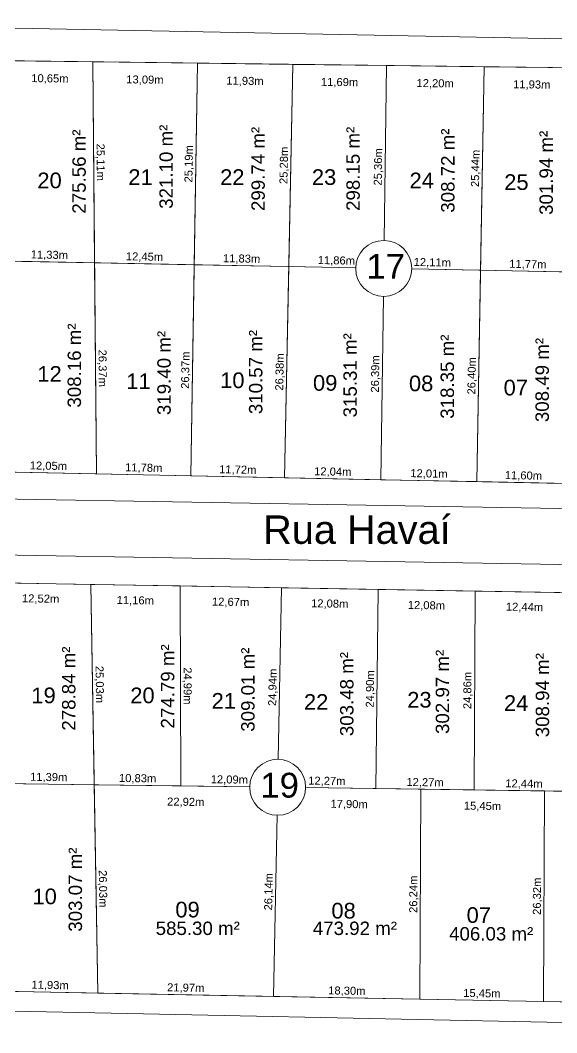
# Model space of a CAD drawing. Header units: metres. Extents: x 3808 to 8215, y 2374 to 6187.
# Drawn here: x 4892.6 to 4959.6, y 5179.5 to 5306 of the extents above; entities that cross this region are included whole.
import ezdxf
from ezdxf.enums import TextEntityAlignment as Align

# ---------------------------------------------------------------- set-up
doc = ezdxf.new("R2010")
doc.units = ezdxf.units.M
for name, color, linetype in [('Areas Lotes', 1, 'Continuous'), ('Calçada', 8, 'Continuous'), ('COTAS', 7, 'Continuous'), ('Lote', 7, 'Continuous'), ('Nome das Ruas', 7, 'Continuous'), ('Nº Lote', 7, 'Continuous'), ('Nº. quadra', 7, 'Continuous'), ('quadras', 7, 'Continuous')]:
    doc.layers.add(name, color=color, linetype=linetype)
doc.styles.add('Arial', font='arial.ttf')
doc.dimstyles.new('Copy(2) of ISO-25', dxfattribs={"dimtxt": 1, "dimasz": 2.5, "dimexe": 1.25, "dimexo": 0.625, "dimgap": 0.2, "dimtad": 1, "dimtoh": 1, "dimlfac": 1, "dimzin": 1, "dimtxsty": 'Arial', "dimblk": 'NONE', "dimcen": 0, "dimse1": 1, "dimse2": 1, "dimsd1": 1, "dimsd2": 1, "dimclrt": 256, "dimaunit": 1, "dimadec": 3, "dimazin": 0, "dimtfac": 1, "dimtmove": 0, "dimatfit": 3, "dimldrblk": 'NONE', "dimfxl": 1, "dimtolj": 1, "dimtzin": 0, "dimarcsym": 0})

# ---------------------------------------------------------------- blocks, each defined once
blk = doc.blocks.new('*D5657')
at = {"layer": 'Defpoints', "color": 0, "linetype": 'Continuous', "transparency": 16777216}
for p in [(4958, 5183.4), (4958, 5183.4), (4972.59, 5183.12)]:
    blk.add_point(p, dxfattribs=at)
at = {"layer": 'COTAS', "linetype": 'Continuous', "lineweight": 5, "transparency": 16777216, "insert": (4965.31, 5184.06), "char_height": 1, "attachment_point": 5, "rotation": 358.9041, "style": 'Arial'}
blk.add_mtext('\\A1;14,59m', dxfattribs=at)
blk = doc.blocks.new('_None')
blk = doc.blocks.new('*D5658')
at = {"layer": 'Defpoints', "color": 0, "linetype": 'Continuous', "transparency": 16777216}
for p in [(4942.55, 5183.69), (4942.55, 5183.69), (4958, 5183.4)]:
    blk.add_point(p, dxfattribs=at)
at = {"layer": 'COTAS', "linetype": 'Continuous', "lineweight": 5, "transparency": 16777216, "insert": (4950.29, 5184.35), "char_height": 1, "attachment_point": 5, "rotation": 358.9041, "style": 'Arial'}
blk.add_mtext('\\A1;15,45m', dxfattribs=at)
blk = doc.blocks.new('*D5659')
at = {"layer": 'Defpoints', "color": 0, "linetype": 'Continuous', "transparency": 16777216}
for p in [(4924.26, 5184.04), (4924.26, 5184.04), (4942.55, 5183.69)]:
    blk.add_point(p, dxfattribs=at)
at = {"layer": 'COTAS', "linetype": 'Continuous', "lineweight": 5, "transparency": 16777216, "insert": (4933.42, 5184.67), "char_height": 1, "attachment_point": 5, "rotation": 358.9041, "style": 'Arial'}
blk.add_mtext('\\A1;18,30m', dxfattribs=at)
blk = doc.blocks.new('*D5660')
at = {"layer": 'Defpoints', "color": 0, "linetype": 'Continuous', "transparency": 16777216}
for p in [(4902.29, 5184.46), (4902.29, 5184.46), (4924.26, 5184.04)]:
    blk.add_point(p, dxfattribs=at)
at = {"layer": 'COTAS', "linetype": 'Continuous', "lineweight": 5, "transparency": 16777216, "insert": (4913.29, 5185.05), "char_height": 1, "attachment_point": 5, "rotation": 358.9041, "style": 'Arial'}
blk.add_mtext('\\A1;21,97m', dxfattribs=at)
blk = doc.blocks.new('*D5661')
at = {"layer": 'Defpoints', "color": 0, "linetype": 'Continuous', "transparency": 16777216}
for p in [(4890.36, 5184.69), (4890.36, 5184.69), (4902.29, 5184.46)]:
    blk.add_point(p, dxfattribs=at)
at = {"layer": 'COTAS', "linetype": 'Continuous', "lineweight": 5, "transparency": 16777216, "insert": (4896.34, 5185.38), "char_height": 1, "attachment_point": 5, "rotation": 358.9041, "style": 'Arial'}
blk.add_mtext('\\A1;11,93m', dxfattribs=at)
blk = doc.blocks.new('*D5670')
at = {"layer": 'Defpoints', "color": 0, "linetype": 'Continuous', "transparency": 16777216}
for p in [(4890.47, 5210.65), (4901.86, 5210.49), (4901.86, 5210.49)]:
    blk.add_point(p, dxfattribs=at)
at = {"layer": 'COTAS', "linetype": 'Continuous', "lineweight": 5, "transparency": 16777216, "insert": (4896.17, 5211.37), "char_height": 1, "attachment_point": 5, "rotation": 359.2102, "style": 'Arial'}
blk.add_mtext('\\A1;11,39m', dxfattribs=at)
blk = doc.blocks.new('*D5671')
at = {"layer": 'Defpoints', "color": 0, "linetype": 'Continuous', "transparency": 16777216}
for p in [(4901.86, 5210.49), (4912.68, 5210.34), (4912.68, 5210.34)]:
    blk.add_point(p, dxfattribs=at)
at = {"layer": 'COTAS', "linetype": 'Continuous', "lineweight": 5, "transparency": 16777216, "insert": (4907.28, 5211.22), "char_height": 1, "attachment_point": 5, "rotation": 359.2102, "style": 'Arial'}
blk.add_mtext('\\A1;10,83m', dxfattribs=at)
blk = doc.blocks.new('*D5672')
at = {"layer": 'Defpoints', "color": 0, "linetype": 'Continuous', "transparency": 16777216}
for p in [(4912.68, 5210.34), (4924.77, 5210.17), (4924.77, 5210.17)]:
    blk.add_point(p, dxfattribs=at)
at = {"layer": 'COTAS', "linetype": 'Continuous', "lineweight": 5, "transparency": 16777216, "insert": (4918.74, 5211.06), "char_height": 1, "attachment_point": 5, "rotation": 359.2102, "style": 'Arial'}
blk.add_mtext('\\A1;12,09m', dxfattribs=at)
blk = doc.blocks.new('*D5673')
at = {"layer": 'Defpoints', "color": 0, "linetype": 'Continuous', "transparency": 16777216}
for p in [(4924.77, 5210.17), (4937.05, 5210.01), (4937.05, 5210.01)]:
    blk.add_point(p, dxfattribs=at)
at = {"layer": 'COTAS', "linetype": 'Continuous', "lineweight": 5, "transparency": 16777216, "insert": (4930.92, 5210.89), "char_height": 1, "attachment_point": 5, "rotation": 359.2102, "style": 'Arial'}
blk.add_mtext('\\A1;12,27m', dxfattribs=at)
blk = doc.blocks.new('*D5674')
at = {"layer": 'Defpoints', "color": 0, "linetype": 'Continuous', "transparency": 16777216}
for p in [(4937.05, 5210.01), (4949.32, 5209.84), (4949.32, 5209.84)]:
    blk.add_point(p, dxfattribs=at)
at = {"layer": 'COTAS', "linetype": 'Continuous', "lineweight": 5, "transparency": 16777216, "insert": (4943.19, 5210.72), "char_height": 1, "attachment_point": 5, "rotation": 359.2102, "style": 'Arial'}
blk.add_mtext('\\A1;12,27m', dxfattribs=at)
blk = doc.blocks.new('*D5675')
at = {"layer": 'Defpoints', "color": 0, "linetype": 'Continuous', "transparency": 16777216}
for p in [(4949.32, 5209.84), (4961.76, 5209.67), (4961.76, 5209.66)]:
    blk.add_point(p, dxfattribs=at)
at = {"layer": 'COTAS', "linetype": 'Continuous', "lineweight": 5, "transparency": 16777216, "insert": (4955.55, 5210.55), "char_height": 1, "attachment_point": 5, "rotation": 359.2102, "style": 'Arial'}
blk.add_mtext('\\A1;12,44m', dxfattribs=at)
blk = doc.blocks.new('*D5686')
at = {"layer": 'Defpoints', "color": 0, "linetype": 'Continuous', "transparency": 16777216}
for p in [(4949.43, 5234.69), (4961.87, 5234.48), (4949.38, 5231.92)]:
    blk.add_point(p, dxfattribs=at)
at = {"layer": 'COTAS', "linetype": 'Continuous', "lineweight": 5, "transparency": 16777216, "insert": (4955.62, 5232.62), "char_height": 1, "attachment_point": 5, "rotation": 359.0132, "style": 'Arial'}
blk.add_mtext('\\A1;12,44m', dxfattribs=at)
blk = doc.blocks.new('*D5687')
at = {"layer": 'Defpoints', "color": 0, "linetype": 'Continuous', "transparency": 16777216}
for p in [(4937.35, 5234.9), (4949.43, 5234.69), (4937.3, 5232.13)]:
    blk.add_point(p, dxfattribs=at)
at = {"layer": 'COTAS', "linetype": 'Continuous', "lineweight": 5, "transparency": 16777216, "insert": (4943.36, 5232.83), "char_height": 1, "attachment_point": 5, "rotation": 359.0132, "style": 'Arial'}
blk.add_mtext('\\A1;12,08m', dxfattribs=at)
blk = doc.blocks.new('*D5688')
at = {"layer": 'Defpoints', "color": 0, "linetype": 'Continuous', "transparency": 16777216}
for p in [(4925.27, 5235.11), (4937.35, 5234.9), (4925.22, 5232.34)]:
    blk.add_point(p, dxfattribs=at)
at = {"layer": 'COTAS', "linetype": 'Continuous', "lineweight": 5, "transparency": 16777216, "insert": (4931.28, 5233.04), "char_height": 1, "attachment_point": 5, "rotation": 359.0132, "style": 'Arial'}
blk.add_mtext('\\A1;12,08m', dxfattribs=at)
blk = doc.blocks.new('*D5689')
at = {"layer": 'Defpoints', "color": 0, "linetype": 'Continuous', "transparency": 16777216}
for p in [(4912.6, 5235.33), (4925.27, 5235.11), (4912.56, 5232.56)]:
    blk.add_point(p, dxfattribs=at)
at = {"layer": 'COTAS', "linetype": 'Continuous', "lineweight": 5, "transparency": 16777216, "insert": (4918.9, 5233.25), "char_height": 1, "attachment_point": 5, "rotation": 359.0132, "style": 'Arial'}
blk.add_mtext('\\A1;12,67m', dxfattribs=at)
blk = doc.blocks.new('*D5690')
at = {"layer": 'Defpoints', "color": 0, "linetype": 'Continuous', "transparency": 16777216}
for p in [(4901.45, 5235.52), (4912.6, 5235.33), (4901.4, 5232.75)]:
    blk.add_point(p, dxfattribs=at)
at = {"layer": 'COTAS', "linetype": 'Continuous', "lineweight": 5, "transparency": 16777216, "insert": (4906.99, 5233.45), "char_height": 1, "attachment_point": 5, "rotation": 359.0132, "style": 'Arial'}
blk.add_mtext('\\A1;11,16m', dxfattribs=at)
blk = doc.blocks.new('*D5691')
at = {"layer": 'Defpoints', "color": 0, "linetype": 'Continuous', "transparency": 16777216}
for p in [(4888.93, 5235.71), (4901.45, 5235.52), (4888.89, 5232.97)]:
    blk.add_point(p, dxfattribs=at)
at = {"layer": 'COTAS', "linetype": 'Continuous', "lineweight": 5, "transparency": 16777216, "insert": (4895.16, 5233.66), "char_height": 1, "attachment_point": 5, "rotation": 359.0132, "style": 'Arial'}
blk.add_mtext('\\A1;12,52m', dxfattribs=at)
blk = doc.blocks.new('*D5700')
at = {"layer": 'Defpoints', "color": 0, "linetype": 'Continuous', "transparency": 16777216}
for p in [(4901.45, 5235.52), (4901.86, 5210.49), (4901.86, 5210.49)]:
    blk.add_point(p, dxfattribs=at)
at = {"layer": 'COTAS', "linetype": 'Continuous', "lineweight": 5, "transparency": 16777216, "insert": (4902.46, 5223.02), "char_height": 1, "attachment_point": 5, "rotation": 270.9412, "style": 'Arial'}
blk.add_mtext('\\A1;25,03m', dxfattribs=at)
blk = doc.blocks.new('*D5701')
at = {"layer": 'Defpoints', "color": 0, "linetype": 'Continuous', "transparency": 16777216}
for p in [(4912.6, 5235.33), (4912.68, 5210.34), (4912.68, 5210.34)]:
    blk.add_point(p, dxfattribs=at)
at = {"layer": 'COTAS', "linetype": 'Continuous', "lineweight": 5, "transparency": 16777216, "insert": (4913.44, 5222.84), "char_height": 1, "attachment_point": 5, "rotation": 270.1857, "style": 'Arial'}
blk.add_mtext('\\A1;24,99m', dxfattribs=at)
blk = doc.blocks.new('*D5702')
at = {"layer": 'Defpoints', "color": 0, "linetype": 'Continuous', "transparency": 16777216}
for p in [(4925.27, 5235.11), (4924.77, 5210.17), (4924.77, 5210.17)]:
    blk.add_point(p, dxfattribs=at)
at = {"layer": 'COTAS', "linetype": 'Continuous', "lineweight": 5, "transparency": 16777216, "insert": (4924.22, 5222.66), "char_height": 1, "attachment_point": 5, "rotation": 88.8663, "style": 'Arial'}
blk.add_mtext('\\A1;24,94m', dxfattribs=at)
blk = doc.blocks.new('*D5703')
at = {"layer": 'Defpoints', "color": 0, "linetype": 'Continuous', "transparency": 16777216}
for p in [(4937.35, 5234.9), (4937.05, 5210.01), (4937.05, 5210.01)]:
    blk.add_point(p, dxfattribs=at)
at = {"layer": 'COTAS', "linetype": 'Continuous', "lineweight": 5, "transparency": 16777216, "insert": (4936.4, 5222.46), "char_height": 1, "attachment_point": 5, "rotation": 89.2997, "style": 'Arial'}
blk.add_mtext('\\A1;24,90m', dxfattribs=at)
blk = doc.blocks.new('*D5704')
at = {"layer": 'Defpoints', "color": 0, "linetype": 'Continuous', "transparency": 16777216}
for p in [(4949.43, 5234.69), (4949.32, 5209.84), (4949.32, 5209.84)]:
    blk.add_point(p, dxfattribs=at)
at = {"layer": 'COTAS', "linetype": 'Continuous', "lineweight": 5, "transparency": 16777216, "insert": (4948.57, 5222.27), "char_height": 1, "attachment_point": 5, "rotation": 89.7345, "style": 'Arial'}
blk.add_mtext('\\A1;24,86m', dxfattribs=at)
blk = doc.blocks.new('*D5719')
at = {"layer": 'Defpoints', "color": 0, "linetype": 'Continuous', "transparency": 16777216}
for p in [(4958.12, 5209.71), (4958, 5183.4), (4958, 5183.4)]:
    blk.add_point(p, dxfattribs=at)
at = {"layer": 'COTAS', "linetype": 'Continuous', "lineweight": 5, "transparency": 16777216, "insert": (4957.26, 5196.56), "char_height": 1, "attachment_point": 5, "rotation": 89.7345, "style": 'Arial'}
blk.add_mtext('\\A1;26,32m', dxfattribs=at)
blk = doc.blocks.new('*D5720')
at = {"layer": 'Defpoints', "color": 0, "linetype": 'Continuous', "transparency": 16777216}
for p in [(4942.67, 5209.93), (4942.55, 5183.69), (4942.55, 5183.69)]:
    blk.add_point(p, dxfattribs=at)
at = {"layer": 'COTAS', "linetype": 'Continuous', "lineweight": 5, "transparency": 16777216, "insert": (4941.81, 5196.81), "char_height": 1, "attachment_point": 5, "rotation": 89.7345, "style": 'Arial'}
blk.add_mtext('\\A1;26,24m', dxfattribs=at)
blk = doc.blocks.new('*D5721')
at = {"layer": 'Defpoints', "color": 0, "linetype": 'Continuous', "transparency": 16777216}
for p in [(4924.77, 5210.17), (4924.26, 5184.04), (4924.26, 5184.04)]:
    blk.add_point(p, dxfattribs=at)
at = {"layer": 'COTAS', "linetype": 'Continuous', "lineweight": 5, "transparency": 16777216, "insert": (4923.72, 5197.12), "char_height": 1, "attachment_point": 5, "rotation": 88.8663, "style": 'Arial'}
blk.add_mtext('\\A1;26,14m', dxfattribs=at)
blk = doc.blocks.new('*D5722')
at = {"layer": 'Defpoints', "color": 0, "linetype": 'Continuous', "transparency": 16777216}
for p in [(4901.86, 5210.49), (4902.29, 5184.46), (4902.29, 5184.46)]:
    blk.add_point(p, dxfattribs=at)
at = {"layer": 'COTAS', "linetype": 'Continuous', "lineweight": 5, "transparency": 16777216, "insert": (4902.87, 5197.49), "char_height": 1, "attachment_point": 5, "rotation": 270.9412, "style": 'Arial'}
blk.add_mtext('\\A1;26,03m', dxfattribs=at)
blk = doc.blocks.new('*D5729')
at = {"layer": 'Defpoints', "color": 0, "linetype": 'Continuous', "transparency": 16777216}
for p in [(4901.86, 5210.49), (4924.77, 5210.17), (4924.74, 5207.31)]:
    blk.add_point(p, dxfattribs=at)
at = {"layer": 'COTAS', "linetype": 'Continuous', "lineweight": 5, "transparency": 16777216, "insert": (4913.29, 5208.27), "char_height": 1, "attachment_point": 5, "rotation": 359.2102, "style": 'Arial'}
blk.add_mtext('\\A1;22,92m', dxfattribs=at)
blk = doc.blocks.new('*D5730')
at = {"layer": 'Defpoints', "color": 0, "linetype": 'Continuous', "transparency": 16777216}
for p in [(4924.77, 5210.17), (4942.67, 5209.93), (4942.63, 5207.06)]:
    blk.add_point(p, dxfattribs=at)
at = {"layer": 'COTAS', "linetype": 'Continuous', "lineweight": 5, "transparency": 16777216, "insert": (4933.7, 5207.99), "char_height": 1, "attachment_point": 5, "rotation": 359.2102, "style": 'Arial'}
blk.add_mtext('\\A1;17,90m', dxfattribs=at)
blk = doc.blocks.new('*D5731')
at = {"layer": 'Defpoints', "color": 0, "linetype": 'Continuous', "transparency": 16777216}
for p in [(4942.67, 5209.93), (4958.12, 5209.71), (4958.09, 5206.85)]:
    blk.add_point(p, dxfattribs=at)
at = {"layer": 'COTAS', "linetype": 'Continuous', "lineweight": 5, "transparency": 16777216, "insert": (4950.37, 5207.76), "char_height": 1, "attachment_point": 5, "rotation": 359.2102, "style": 'Arial'}
blk.add_mtext('\\A1;15,45m', dxfattribs=at)
blk = doc.blocks.new('*D5732')
at = {"layer": 'Defpoints', "color": 0, "linetype": 'Continuous', "transparency": 16777216}
for p in [(4958.12, 5209.71), (4972.72, 5209.55), (4972.68, 5206.65)]:
    blk.add_point(p, dxfattribs=at)
at = {"layer": 'COTAS', "linetype": 'Continuous', "lineweight": 5, "transparency": 16777216, "insert": (4965.39, 5207.55), "char_height": 1, "attachment_point": 5, "rotation": 359.2102, "style": 'Arial'}
blk.add_mtext('\\A1;14,59m', dxfattribs=at)
blk = doc.blocks.new('*D5911')
at = {"layer": 'Defpoints', "color": 0, "linetype": 'Continuous', "transparency": 16777216}
for p in [(4949.67, 5248.36), (4949.67, 5248.36), (4961.27, 5248.13)]:
    blk.add_point(p, dxfattribs=at)
at = {"layer": 'COTAS', "linetype": 'Continuous', "lineweight": 5, "transparency": 16777216, "insert": (4955.48, 5249.05), "char_height": 1, "attachment_point": 5, "rotation": 358.8291, "style": 'Arial'}
blk.add_mtext('\\A1;11,60m', dxfattribs=at)
blk = doc.blocks.new('*D5912')
at = {"layer": 'Defpoints', "color": 0, "linetype": 'Continuous', "transparency": 16777216}
for p in [(4937.66, 5248.61), (4937.66, 5248.61), (4949.67, 5248.36)]:
    blk.add_point(p, dxfattribs=at)
at = {"layer": 'COTAS', "linetype": 'Continuous', "lineweight": 5, "transparency": 16777216, "insert": (4943.68, 5249.29), "char_height": 1, "attachment_point": 5, "rotation": 358.8291, "style": 'Arial'}
blk.add_mtext('\\A1;12,01m', dxfattribs=at)
blk = doc.blocks.new('*D5913')
at = {"layer": 'Defpoints', "color": 0, "linetype": 'Continuous', "transparency": 16777216}
for p in [(4925.63, 5248.86), (4925.63, 5248.86), (4937.66, 5248.61)]:
    blk.add_point(p, dxfattribs=at)
at = {"layer": 'COTAS', "linetype": 'Continuous', "lineweight": 5, "transparency": 16777216, "insert": (4931.66, 5249.53), "char_height": 1, "attachment_point": 5, "rotation": 358.8291, "style": 'Arial'}
blk.add_mtext('\\A1;12,04m', dxfattribs=at)
blk = doc.blocks.new('*D5914')
at = {"layer": 'Defpoints', "color": 0, "linetype": 'Continuous', "transparency": 16777216}
for p in [(4913.91, 5249.09), (4913.91, 5249.09), (4925.63, 5248.86)]:
    blk.add_point(p, dxfattribs=at)
at = {"layer": 'COTAS', "linetype": 'Continuous', "lineweight": 5, "transparency": 16777216, "insert": (4919.79, 5249.78), "char_height": 1, "attachment_point": 5, "rotation": 358.8291, "style": 'Arial'}
blk.add_mtext('\\A1;11,72m', dxfattribs=at)
blk = doc.blocks.new('*D5915')
at = {"layer": 'Defpoints', "color": 0, "linetype": 'Continuous', "transparency": 16777216}
for p in [(4902.14, 5249.34), (4902.14, 5249.34), (4913.91, 5249.09)]:
    blk.add_point(p, dxfattribs=at)
at = {"layer": 'COTAS', "linetype": 'Continuous', "lineweight": 5, "transparency": 16777216, "insert": (4908.04, 5250.02), "char_height": 1, "attachment_point": 5, "rotation": 358.8291, "style": 'Arial'}
blk.add_mtext('\\A1;11,78m', dxfattribs=at)
blk = doc.blocks.new('*D5916')
at = {"layer": 'Defpoints', "color": 0, "linetype": 'Continuous', "transparency": 16777216}
for p in [(4890.09, 5249.58), (4890.09, 5249.58), (4902.14, 5249.34)]:
    blk.add_point(p, dxfattribs=at)
at = {"layer": 'COTAS', "linetype": 'Continuous', "lineweight": 5, "transparency": 16777216, "insert": (4896.13, 5250.26), "char_height": 1, "attachment_point": 5, "rotation": 358.8291, "style": 'Arial'}
blk.add_mtext('\\A1;12,05m', dxfattribs=at)
blk = doc.blocks.new('*D5924')
at = {"layer": 'Defpoints', "color": 0, "linetype": 'Continuous', "transparency": 16777216}
for p in [(4890.57, 5275.93), (4901.9, 5275.71), (4901.9, 5275.71)]:
    blk.add_point(p, dxfattribs=at)
at = {"layer": 'COTAS', "linetype": 'Continuous', "lineweight": 5, "transparency": 16777216, "insert": (4896.25, 5276.62), "char_height": 1, "attachment_point": 5, "rotation": 358.8801, "style": 'Arial'}
blk.add_mtext('\\A1;11,33m', dxfattribs=at)
blk = doc.blocks.new('*D5925')
at = {"layer": 'Defpoints', "color": 0, "linetype": 'Continuous', "transparency": 16777216}
for p in [(4901.9, 5275.71), (4914.34, 5275.46), (4914.34, 5275.46)]:
    blk.add_point(p, dxfattribs=at)
at = {"layer": 'COTAS', "linetype": 'Continuous', "lineweight": 5, "transparency": 16777216, "insert": (4908.14, 5276.39), "char_height": 1, "attachment_point": 5, "rotation": 358.8801, "style": 'Arial'}
blk.add_mtext('\\A1;12,45m', dxfattribs=at)
blk = doc.blocks.new('*D5926')
at = {"layer": 'Defpoints', "color": 0, "linetype": 'Continuous', "transparency": 16777216}
for p in [(4914.34, 5275.46), (4926.17, 5275.23), (4926.17, 5275.23)]:
    blk.add_point(p, dxfattribs=at)
at = {"layer": 'COTAS', "linetype": 'Continuous', "lineweight": 5, "transparency": 16777216, "insert": (4920.27, 5276.15), "char_height": 1, "attachment_point": 5, "rotation": 358.8801, "style": 'Arial'}
blk.add_mtext('\\A1;11,83m', dxfattribs=at)
blk = doc.blocks.new('*D5927')
at = {"layer": 'Defpoints', "color": 0, "linetype": 'Continuous', "transparency": 16777216}
for p in [(4926.17, 5275.23), (4938.03, 5275.23), (4938.03, 5275)]:
    blk.add_point(p, dxfattribs=at)
at = {"layer": 'COTAS', "linetype": 'Continuous', "lineweight": 5, "transparency": 16777216, "insert": (4932.11, 5275.92), "char_height": 1, "attachment_point": 5, "rotation": 358.8801, "style": 'Arial'}
blk.add_mtext('\\A1;11,86m', dxfattribs=at)
blk = doc.blocks.new('*D5928')
at = {"layer": 'Defpoints', "color": 0, "linetype": 'Continuous', "transparency": 16777216}
for p in [(4938.03, 5275.23), (4950.13, 5274.76), (4950.14, 5275)]:
    blk.add_point(p, dxfattribs=at)
at = {"layer": 'COTAS', "linetype": 'Continuous', "lineweight": 5, "transparency": 16777216, "insert": (4944.1, 5275.68), "char_height": 1, "attachment_point": 5, "rotation": 358.8801, "style": 'Arial'}
blk.add_mtext('\\A1;12,11m', dxfattribs=at)
blk = doc.blocks.new('*D5929')
at = {"layer": 'Defpoints', "color": 0, "linetype": 'Continuous', "transparency": 16777216}
for p in [(4950.14, 5275), (4961.9, 5274.53), (4961.9, 5274.53)]:
    blk.add_point(p, dxfattribs=at)
at = {"layer": 'COTAS', "linetype": 'Continuous', "lineweight": 5, "transparency": 16777216, "insert": (4956.03, 5275.45), "char_height": 1, "attachment_point": 5, "rotation": 358.8801, "style": 'Arial'}
blk.add_mtext('\\A1;11,77m', dxfattribs=at)
blk = doc.blocks.new('*D5939')
at = {"layer": 'Defpoints', "color": 0, "linetype": 'Continuous', "transparency": 16777216}
for p in [(4891.02, 5300.95), (4901.67, 5300.82), (4901.63, 5297.79)]:
    blk.add_point(p, dxfattribs=at)
at = {"layer": 'COTAS', "linetype": 'Continuous', "lineweight": 5, "transparency": 16777216, "insert": (4896.32, 5298.66), "char_height": 1, "attachment_point": 5, "rotation": 359.2833, "style": 'Arial'}
blk.add_mtext('\\A1;10,65m', dxfattribs=at)
blk = doc.blocks.new('*D5940')
at = {"layer": 'Defpoints', "color": 0, "linetype": 'Continuous', "transparency": 16777216}
for p in [(4901.67, 5300.82), (4914.76, 5300.65), (4914.72, 5297.62)]:
    blk.add_point(p, dxfattribs=at)
at = {"layer": 'COTAS', "linetype": 'Continuous', "lineweight": 5, "transparency": 16777216, "insert": (4908.19, 5298.51), "char_height": 1, "attachment_point": 5, "rotation": 359.2833, "style": 'Arial'}
blk.add_mtext('\\A1;13,09m', dxfattribs=at)
blk = doc.blocks.new('*D5941')
at = {"layer": 'Defpoints', "color": 0, "linetype": 'Continuous', "transparency": 16777216}
for p in [(4914.76, 5300.65), (4926.69, 5300.5), (4926.65, 5297.48)]:
    blk.add_point(p, dxfattribs=at)
at = {"layer": 'COTAS', "linetype": 'Continuous', "lineweight": 5, "transparency": 16777216, "insert": (4920.69, 5298.35), "char_height": 1, "attachment_point": 5, "rotation": 359.2833, "style": 'Arial'}
blk.add_mtext('\\A1;11,93m', dxfattribs=at)
blk = doc.blocks.new('*D5942')
at = {"layer": 'Defpoints', "color": 0, "linetype": 'Continuous', "transparency": 16777216}
for p in [(4926.69, 5300.5), (4938.38, 5300.36), (4938.34, 5297.33)]:
    blk.add_point(p, dxfattribs=at)
at = {"layer": 'COTAS', "linetype": 'Continuous', "lineweight": 5, "transparency": 16777216, "insert": (4932.51, 5298.2), "char_height": 1, "attachment_point": 5, "rotation": 359.2833, "style": 'Arial'}
blk.add_mtext('\\A1;11,69m', dxfattribs=at)
blk = doc.blocks.new('*D5943')
at = {"layer": 'Defpoints', "color": 0, "linetype": 'Continuous', "transparency": 16777216}
for p in [(4938.38, 5300.36), (4950.58, 5300.2), (4950.54, 5297.18)]:
    blk.add_point(p, dxfattribs=at)
at = {"layer": 'COTAS', "linetype": 'Continuous', "lineweight": 5, "transparency": 16777216, "insert": (4944.45, 5298.05), "char_height": 1, "attachment_point": 5, "rotation": 359.2833, "style": 'Arial'}
blk.add_mtext('\\A1;12,20m', dxfattribs=at)
blk = doc.blocks.new('*D5944')
at = {"layer": 'Defpoints', "color": 0, "linetype": 'Continuous', "transparency": 16777216}
for p in [(4950.58, 5300.2), (4962.51, 5300.05), (4962.47, 5297.03)]:
    blk.add_point(p, dxfattribs=at)
at = {"layer": 'COTAS', "linetype": 'Continuous', "lineweight": 5, "transparency": 16777216, "insert": (4956.52, 5297.9), "char_height": 1, "attachment_point": 5, "rotation": 359.2833, "style": 'Arial'}
blk.add_mtext('\\A1;11,93m', dxfattribs=at)
blk = doc.blocks.new('*D5963')
at = {"layer": 'Defpoints', "color": 0, "linetype": 'Continuous', "transparency": 16777216}
for p in [(4950.58, 5300.2), (4950.58, 5300.2), (4950.13, 5274.76)]:
    blk.add_point(p, dxfattribs=at)
at = {"layer": 'COTAS', "linetype": 'Continuous', "lineweight": 5, "transparency": 16777216, "insert": (4949.56, 5287.5), "char_height": 1, "attachment_point": 5, "rotation": 88.9972, "style": 'Arial'}
blk.add_mtext('\\A1;25,44m', dxfattribs=at)
blk = doc.blocks.new('*D5964')
at = {"layer": 'Defpoints', "color": 0, "linetype": 'Continuous', "transparency": 16777216}
for p in [(4950.13, 5274.76), (4949.67, 5248.36), (4949.67, 5248.36)]:
    blk.add_point(p, dxfattribs=at)
at = {"layer": 'COTAS', "linetype": 'Continuous', "lineweight": 5, "transparency": 16777216, "insert": (4949.1, 5261.58), "char_height": 1, "attachment_point": 5, "rotation": 88.9972, "style": 'Arial'}
blk.add_mtext('\\A1;26,40m', dxfattribs=at)
blk = doc.blocks.new('*D5965')
at = {"layer": 'Defpoints', "color": 0, "linetype": 'Continuous', "transparency": 16777216}
for p in [(4938.03, 5275), (4937.66, 5248.61), (4937.66, 5248.61)]:
    blk.add_point(p, dxfattribs=at)
at = {"layer": 'COTAS', "linetype": 'Continuous', "lineweight": 5, "transparency": 16777216, "insert": (4937.04, 5261.82), "char_height": 1, "attachment_point": 5, "rotation": 89.2075, "style": 'Arial'}
blk.add_mtext('\\A1;26,39m', dxfattribs=at)
blk = doc.blocks.new('*D5966')
at = {"layer": 'Defpoints', "color": 0, "linetype": 'Continuous', "transparency": 16777216}
for p in [(4938.38, 5300.36), (4938.38, 5300.36), (4938.03, 5275)]:
    blk.add_point(p, dxfattribs=at)
at = {"layer": 'COTAS', "linetype": 'Continuous', "lineweight": 5, "transparency": 16777216, "insert": (4937.4, 5287.69), "char_height": 1, "attachment_point": 5, "rotation": 89.2075, "style": 'Arial'}
blk.add_mtext('\\A1;25,36m', dxfattribs=at)
blk = doc.blocks.new('*D5967')
at = {"layer": 'Defpoints', "color": 0, "linetype": 'Continuous', "transparency": 16777216}
for p in [(4926.69, 5300.5), (4926.69, 5300.5), (4926.17, 5275.23)]:
    blk.add_point(p, dxfattribs=at)
at = {"layer": 'COTAS', "linetype": 'Continuous', "lineweight": 5, "transparency": 16777216, "insert": (4925.63, 5287.88), "char_height": 1, "attachment_point": 5, "rotation": 88.8267, "style": 'Arial'}
blk.add_mtext('\\A1;25,28m', dxfattribs=at)
blk = doc.blocks.new('*D5968')
at = {"layer": 'Defpoints', "color": 0, "linetype": 'Continuous', "transparency": 16777216}
for p in [(4926.17, 5275.23), (4925.63, 5248.86), (4925.63, 5248.86)]:
    blk.add_point(p, dxfattribs=at)
at = {"layer": 'COTAS', "linetype": 'Continuous', "lineweight": 5, "transparency": 16777216, "insert": (4925.1, 5262.06), "char_height": 1, "attachment_point": 5, "rotation": 88.8267, "style": 'Arial'}
blk.add_mtext('\\A1;26,38m', dxfattribs=at)
blk = doc.blocks.new('*D5969')
at = {"layer": 'Defpoints', "color": 0, "linetype": 'Continuous', "transparency": 16777216}
for p in [(4914.34, 5275.46), (4913.91, 5249.09), (4913.91, 5249.09)]:
    blk.add_point(p, dxfattribs=at)
at = {"layer": 'COTAS', "linetype": 'Continuous', "lineweight": 5, "transparency": 16777216, "insert": (4913.33, 5262.29), "char_height": 1, "attachment_point": 5, "rotation": 89.06, "style": 'Arial'}
blk.add_mtext('\\A1;26,37m', dxfattribs=at)
blk = doc.blocks.new('*D5970')
at = {"layer": 'Defpoints', "color": 0, "linetype": 'Continuous', "transparency": 16777216}
for p in [(4914.76, 5300.65), (4914.76, 5300.65), (4914.34, 5275.46)]:
    blk.add_point(p, dxfattribs=at)
at = {"layer": 'COTAS', "linetype": 'Continuous', "lineweight": 5, "transparency": 16777216, "insert": (4913.75, 5288.07), "char_height": 1, "attachment_point": 5, "rotation": 89.06, "style": 'Arial'}
blk.add_mtext('\\A1;25,19m', dxfattribs=at)
blk = doc.blocks.new('*D5971')
at = {"layer": 'Defpoints', "color": 0, "linetype": 'Continuous', "transparency": 16777216}
for p in [(4901.67, 5300.82), (4901.67, 5300.82), (4901.9, 5275.71)]:
    blk.add_point(p, dxfattribs=at)
at = {"layer": 'COTAS', "linetype": 'Continuous', "lineweight": 5, "transparency": 16777216, "insert": (4902.58, 5288.27), "char_height": 1, "attachment_point": 5, "rotation": 270.5195, "style": 'Arial'}
blk.add_mtext('\\A1;25,11m', dxfattribs=at)
blk = doc.blocks.new('*D5972')
at = {"layer": 'Defpoints', "color": 0, "linetype": 'Continuous', "transparency": 16777216}
for p in [(4901.9, 5275.71), (4902.14, 5249.34), (4902.14, 5249.34)]:
    blk.add_point(p, dxfattribs=at)
at = {"layer": 'COTAS', "linetype": 'Continuous', "lineweight": 5, "transparency": 16777216, "insert": (4902.82, 5262.53), "char_height": 1, "attachment_point": 5, "rotation": 270.5195, "style": 'Arial'}
blk.add_mtext('\\A1;26,37m', dxfattribs=at)

msp = doc.modelspace()

# ---------------------------------------------------------------- linework, layer by layer
at = {"layer": 'Calçada', "linetype": 'Continuous', "lineweight": 5}
for p, q in [((5025.046, 5302.448), (4839.538, 5306.011)), ((5023.762, 5243.912), (4837.607, 5247.121)), ((5023.592, 5236.914), (4837.323, 5240.125)), ((5022.33, 5179.505), (4835.461, 5183.354))]:
    msp.add_line(p, q, dxfattribs=at)
at = {"layer": 'Lote', "lineweight": 5}
for p, q in [((4901.67, 5300.816), (4902.137, 5249.336)), ((4913.912, 5249.095), (4914.758, 5300.652)), ((4926.687, 5300.503), (4925.629, 5248.855)), ((4938.077, 5278.496), (4938.379, 5300.357)), ((4950.579, 5300.204), (4949.671, 5248.364)), ((4934.534, 5275.07), (4842.232, 5276.874)), ((5021.902, 5273.362), (4941.523, 5274.933)), ((4937.663, 5248.609), (4937.98, 5271.506)), ((4902.288, 5184.463), (4901.449, 5235.521)), ((4912.603, 5235.329), (4912.684, 5210.341)), ((4924.844, 5213.67), (4925.268, 5235.111)), ((4949.432, 5234.695), (4949.317, 5209.836)), ((4840.419, 5211.338), (4921.28, 5210.223)), ((4928.27, 5210.127), (4959.221, 5209.7)), ((4942.673, 5209.928), (4942.552, 5183.693)), ((4958.125, 5209.715), (4958.003, 5183.398)), ((4959.221, 5209.7), (5021.13, 5208.991)), ((4924.258, 5184.043), (4924.706, 5206.68))]:
    msp.add_line(p, q, dxfattribs=at)
at = {"layer": 'Lote', "linetype": 'Continuous', "lineweight": 5}
msp.add_line((4937.35, 5234.903), (4937.046, 5210.006), dxfattribs=at)
at = {"layer": 'Lote', "linetype": 'Continuous', "lineweight": 5, "flags": 128}
for points in [[(4901.898, 5275.707), (4901.67, 5300.816), (4891.016, 5300.949), (4890.565, 5275.929)], [(4914.345, 5275.464), (4914.758, 5300.652), (4901.67, 5300.816), (4901.898, 5275.707)], [(4926.687, 5300.503), (4914.758, 5300.652), (4914.345, 5275.464), (4926.17, 5275.233)], [(4950.134, 5274.765), (4961.897, 5274.535), (4962.508, 5300.055), (4950.579, 5300.204)], [(4890.09, 5249.582), (4902.137, 5249.336), (4901.898, 5275.707), (4890.565, 5275.929)], [(4914.345, 5275.464), (4901.898, 5275.707), (4902.137, 5249.336), (4913.912, 5249.095)], [(4914.345, 5275.464), (4913.912, 5249.095), (4925.629, 5248.855), (4926.17, 5275.233)], [(4949.671, 5248.364), (4961.265, 5248.127), (4961.897, 5274.535), (4950.134, 5274.765)], [(4890.467, 5210.648), (4901.86, 5210.491), (4901.449, 5235.521), (4890.573, 5235.709)], [(4912.603, 5235.329), (4901.449, 5235.521), (4901.86, 5210.491), (4912.684, 5210.341)], [(4937.046, 5210.006), (4949.317, 5209.836), (4949.432, 5234.695), (4937.35, 5234.903)], [(4949.317, 5209.836), (4959.221, 5209.7), (4961.755, 5209.671), (4961.87, 5234.481), (4949.432, 5234.695)], [(4890.357, 5184.692), (4902.288, 5184.463), (4901.86, 5210.491), (4890.467, 5210.648)], [(4958.125, 5209.715), (4942.673, 5209.928), (4942.552, 5183.693), (4958.003, 5183.398)], [(4972.717, 5209.545), (4959.221, 5209.7), (4958.125, 5209.715), (4958.003, 5183.398), (4972.594, 5183.118)]]:
    msp.add_lwpolyline(points, close=True, dxfattribs=at)
for points in [[(4938.077, 5278.496), (4938.379, 5300.357), (4926.687, 5300.503), (4926.17, 5275.233), (4934.534, 5275.07)], [(4941.523, 5274.933), (4950.134, 5274.765), (4950.579, 5300.204), (4938.379, 5300.357), (4938.077, 5278.496)], [(4934.534, 5275.07), (4926.17, 5275.233), (4925.629, 5248.855), (4937.663, 5248.609), (4937.98, 5271.506)], [(4937.98, 5271.506), (4937.663, 5248.609), (4949.671, 5248.364), (4950.134, 5274.765), (4941.523, 5274.933)], [(4924.844, 5213.67), (4925.268, 5235.111), (4912.603, 5235.329), (4912.684, 5210.341), (4921.28, 5210.223)], [(4928.27, 5210.127), (4937.046, 5210.006), (4937.35, 5234.903), (4925.268, 5235.111), (4924.844, 5213.67)], [(4921.28, 5210.223), (4901.86, 5210.491), (4902.288, 5184.463), (4924.258, 5184.043), (4924.706, 5206.68)], [(4924.706, 5206.68), (4924.258, 5184.043), (4942.552, 5183.693), (4942.673, 5209.928), (4928.27, 5210.127)]]:
    msp.add_lwpolyline(points, dxfattribs=at)
at = {"layer": 'Nº. quadra', "lineweight": 5}
for centre in [(4938.028, 5275.001), (4924.775, 5210.175)]:
    msp.add_circle(centre, 3.496, dxfattribs=at)
at = {"layer": 'quadras', "lineweight": 5}
for p, q in [((4844.506, 5301.531), (5020.421, 5299.331)), ((5020.372, 5246.919), (4842.894, 5250.546)), ((5020.313, 5233.474), (4842.489, 5236.537)), ((4841.335, 5185.629), (5018.877, 5182.233))]:
    msp.add_line(p, q, dxfattribs=at)

# ---------------------------------------------------------------- texts
at = {"layer": 'Areas Lotes', "lineweight": 5, "style": 'Arial'}
for s, p in [('275.56 m²', (4900.795, 5281.846)), ('321.10 m²', (4911.672, 5282.45)), ('299.74 m²', (4923.169, 5282.174)), ('298.15 m²', (4935.033, 5282.186)), ('308.72 m²', (4946.872, 5281.962)), ('301.94 m²', (4959.158, 5281.686)), ('308.16 m²', (4900.203, 5257.613)), ('319.40 m²', (4911.41, 5256.679)), ('310.57 m²', (4922.866, 5256.797)), ('315.31 m²', (4934.665, 5256.389)), ('318.35 m²', (4946.805, 5256.218)), ('308.49 m²', (4958.657, 5255.798)), ('278.84 m²', (4899.506, 5217.246)), ('274.79 m²', (4911.865, 5217.52)), ('309.01 m²', (4921.889, 5217.109)), ('302.97 m²', (4946.195, 5216.834)), ('303.48 m²', (4934.248, 5216.56)), ('308.94 m²', (4958.691, 5216.422)), ('303.07 m²', (4900.33, 5192.129))]:
    msp.add_text(s, height=1.6726, rotation=90, dxfattribs=at).set_placement(p)
at = {"layer": 'Areas Lotes', "linetype": 'Continuous', "lineweight": 5, "style": 'Arial'}
for s, p in [('585.30 m²', (4909.531, 5191.718)), ('473.92 m²', (4929.167, 5191.718)), ('406.03 m²', (4946.195, 5191.031))]:
    msp.add_text(s, height=1.6726, dxfattribs=at).set_placement(p)
at = {"layer": 'Nome das Ruas', "lineweight": 5, "style": 'Arial'}
msp.add_text('Rua Havaí', height=3.55, dxfattribs=at).set_placement((4922.961, 5240.591, 165.916))
at = {"layer": 'Nº Lote', "linetype": 'Continuous', "lineweight": 5, "style": 'Arial'}
for s, p in [('20', (4896.275, 5285.017)), ('21', (4907.639, 5285.433)), ('22', (4919.107, 5285.433)), ('23', (4930.575, 5285.433)), ('24', (4942.773, 5285.017)), ('25', (4954.606, 5284.808)), ('12', (4896.275, 5260.842)), ('11', (4907.381, 5259.918)), ('10', (4919.111, 5260.048)), ('09', (4930.71, 5259.722)), ('08', (4942.7, 5259.657)), ('07', (4954.527, 5259.136)), ('19', (4895.524, 5220.677)), ('20', (4907.883, 5220.677)), ('21', (4918.044, 5219.991)), ('22', (4929.579, 5219.854)), ('23', (4942.487, 5220.128)), ('24', (4954.571, 5219.716)), ('10', (4895.661, 5195.561)), ('09', (4913.513, 5193.914)), ('08', (4933.012, 5193.776)), ('07', (4949.902, 5193.227))]:
    msp.add_text(s, height=1.96, dxfattribs=at).set_placement(p, align=Align.CENTER)
at = {"layer": 'Nº. quadra', "lineweight": 5, "style": 'Arial'}
for s, p in [('17', (4935.864, 5273.707)), ('19', (4922.61, 5208.881))]:
    msp.add_text(s, height=3.1039, dxfattribs=at).set_placement(p)

# ---------------------------------------------------------------- dimensions: what is measured, and where the dimension line sits
at = {"layer": 'COTAS', "linetype": 'Continuous', "lineweight": 5}
for base, p1, p2, angle, picture, middle in [((4901.632, 5297.789), (4891.016, 5300.949), (4901.67, 5300.816), 179.28331, '*D5939', (4896.315, 5298.656)), ((4914.72, 5297.625), (4901.67, 5300.816), (4914.758, 5300.652), 179.28331, '*D5940', (4908.186, 5298.508)), ((4926.649, 5297.476), (4914.758, 5300.652), (4926.687, 5300.503), 179.28331, '*D5941', (4920.695, 5298.351)), ((4938.341, 5297.329), (4926.687, 5300.503), (4938.379, 5300.357), 179.28331, '*D5942', (4932.505, 5298.203)), ((4950.541, 5297.177), (4938.379, 5300.357), (4950.579, 5300.204), 179.28331, '*D5943', (4944.451, 5298.054)), ((4962.47, 5297.028), (4950.579, 5300.204), (4962.508, 5300.055), 179.28331, '*D5944', (4956.515, 5297.903)), ((4901.8977, 5275.7075), (4890.5652, 5275.929), (4901.8977, 5275.7075), 178.88012, '*D5924', (4896.2471, 5276.6191)), ((4914.345, 5275.464), (4901.898, 5275.707), (4914.345, 5275.464), 178.88012, '*D5925', (4908.137, 5276.387)), ((4926.17, 5275.233), (4914.345, 5275.464), (4926.17, 5275.233), 178.88012, '*D5926', (4920.273, 5276.149)), ((4938.027, 5275.001), (4926.17, 5275.233), (4938.032, 5275.233), 178.88012, '*D5927', (4932.114, 5275.918)), ((4950.133, 5274.765), (4938.032, 5275.233), (4950.138, 5275.001), 178.88012, '*D5928', (4944.096, 5275.684)), ((4961.897, 5274.535), (4950.138, 5275.001), (4961.897, 5274.535), 178.88012, '*D5929', (4956.031, 5275.45)), ((4890.09, 5249.582), (4902.137, 5249.336), (4890.09, 5249.582), 358.82912, '*D5916', (4896.13, 5250.259)), ((4902.137, 5249.336), (4913.912, 5249.095), (4902.137, 5249.336), 358.82912, '*D5915', (4908.041, 5250.016)), ((4913.912, 5249.095), (4925.629, 5248.855), (4913.912, 5249.095), 358.82912, '*D5914', (4919.787, 5249.776)), ((4925.629, 5248.855), (4937.663, 5248.609), (4925.629, 5248.855), 358.82912, '*D5913', (4931.663, 5249.533)), ((4937.663, 5248.609), (4949.671, 5248.364), (4937.663, 5248.609), 358.82912, '*D5912', (4943.684, 5249.288)), ((4949.671, 5248.364), (4961.265, 5248.127), (4949.671, 5248.364), 358.82912, '*D5911', (4955.485, 5249.046)), ((4888.885, 5232.965), (4901.449, 5235.521), (4888.933, 5235.709), 359.01324, '*D5691', (4895.157, 5233.658)), ((4901.401, 5232.75), (4912.603, 5235.329), (4901.449, 5235.521), 359.01324, '*D5690', (4906.992, 5233.455)), ((4912.556, 5232.558), (4925.268, 5235.111), (4912.603, 5235.329), 359.01324, '*D5689', (4918.902, 5233.249)), ((4925.221, 5232.34), (4937.35, 5234.903), (4925.268, 5235.111), 359.01324, '*D5688', (4931.275, 5233.036)), ((4937.303, 5232.131), (4949.432, 5234.695), (4937.35, 5234.903), 359.01324, '*D5687', (4943.357, 5232.828)), ((4949.385, 5231.923), (4961.87, 5234.481), (4949.432, 5234.695), 359.01324, '*D5686', (4955.617, 5232.617)), ((4901.86, 5210.491), (4890.467, 5210.648), (4901.86, 5210.491), 179.21015, '*D5670', (4896.175, 5211.37)), ((4912.684, 5210.341), (4901.86, 5210.491), (4912.684, 5210.341), 179.21015, '*D5671', (4907.283, 5211.217)), ((4924.775, 5210.175), (4912.684, 5210.341), (4924.775, 5210.175), 179.21015, '*D5672', (4918.741, 5211.059)), ((4937.046, 5210.006), (4924.775, 5210.175), (4937.046, 5210.006), 179.21015, '*D5673', (4930.921, 5210.891)), ((4949.317, 5209.836), (4937.046, 5210.006), (4949.317, 5209.836), 179.21015, '*D5674', (4943.193, 5210.722)), ((4961.755, 5209.665), (4949.317, 5209.836), (4961.755, 5209.671), 179.21015, '*D5675', (4955.547, 5210.552)), ((4942.634, 5207.063), (4924.775, 5210.175), (4942.673, 5209.928), 179.21015, '*D5730', (4933.696, 5207.987)), ((4958.085, 5206.85), (4942.673, 5209.928), (4958.125, 5209.715), 179.21015, '*D5731', (4950.371, 5207.757)), ((4972.677, 5206.649), (4958.125, 5209.715), (4972.717, 5209.545), 179.21015, '*D5732', (4965.392, 5207.55)), ((4890.357, 5184.692), (4902.288, 5184.463), (4890.357, 5184.692), 358.90409, '*D5661', (4896.338, 5185.378)), ((4902.288, 5184.463), (4924.258, 5184.043), (4902.288, 5184.463), 358.90409, '*D5660', (4913.288, 5185.054)), ((4924.258, 5184.043), (4942.552, 5183.693), (4924.258, 5184.043), 358.90409, '*D5659', (4933.42, 5184.669)), ((4942.552, 5183.693), (4958.003, 5183.398), (4942.552, 5183.693), 358.90409, '*D5658', (4950.293, 5184.346)), ((4958.003, 5183.398), (4972.594, 5183.118), (4958.003, 5183.398), 358.90409, '*D5657', (4965.314, 5184.059))]:
    dim = msp.add_linear_dim(base=base, p1=p1, p2=p2, angle=angle, dimstyle='Copy(2) of ISO-25', override={"dimpost": 'm', "dimtmove": 1}, dxfattribs=at)
    dim.commit()
    dim.dimension.update_dxf_attribs({"geometry": picture, "text_midpoint": middle})
for p1, p2, distance, picture, middle in [((4901.898, 5275.707), (4901.67, 5300.816), 0, '*D5971', (4902.585, 5288.269)), ((4914.345, 5275.464), (4914.758, 5300.652), 0, '*D5970', (4913.75, 5288.071)), ((4926.17, 5275.233), (4926.687, 5300.503), 0, '*D5967', (4925.628, 5287.884)), ((4938.028, 5275.001), (4938.379, 5300.357), 0, '*D5966', (4937.403, 5287.69)), ((4950.134, 5274.765), (4950.579, 5300.204), 0, '*D5963', (4949.555, 5287.498)), ((4901.898, 5275.707), (4902.137, 5249.336), 0, '*D5972', (4902.818, 5262.529)), ((4914.345, 5275.464), (4913.912, 5249.095), 0, '*D5969', (4913.327, 5262.293)), ((4926.17, 5275.233), (4925.629, 5248.855), 0, '*D5968', (4925.099, 5262.061)), ((4938.028, 5275.001), (4937.663, 5248.609), 0, '*D5965', (4937.045, 5261.816)), ((4950.1336, 5274.7646), (4949.6714, 5248.3641), 0, '*D5964', (4949.1017, 5261.5783)), ((4901.449, 5235.521), (4901.86, 5210.491), 0, '*D5700', (4902.455, 5223.019)), ((4912.603, 5235.329), (4912.684, 5210.341), 0, '*D5701', (4913.445, 5222.838)), ((4925.268, 5235.111), (4924.775, 5210.175), 0, '*D5702', (4924.221, 5222.659)), ((4937.35, 5234.903), (4937.046, 5210.006), 0, '*D5703', (4936.397, 5222.464)), ((4949.432, 5234.695), (4949.317, 5209.836), 0, '*D5704', (4948.574, 5222.269)), ((4901.86, 5210.491), (4902.288, 5184.463), 0, '*D5722', (4902.875, 5197.49)), ((4901.86, 5210.491), (4924.775, 5210.175), -2.865, '*D5729', (4913.289, 5208.268)), ((4924.775, 5210.175), (4924.258, 5184.043), 0, '*D5721', (4923.715, 5197.125)), ((4942.673, 5209.928), (4942.552, 5183.693), 0, '*D5720', (4941.812, 5196.814)), ((4958.125, 5209.715), (4958.003, 5183.398), 0, '*D5719', (4957.263, 5196.56))]:
    dim = msp.add_aligned_dim(p1=p1, p2=p2, distance=distance, dimstyle='Copy(2) of ISO-25', override={"dimpost": 'm'}, dxfattribs=at)
    dim.commit()
    dim.dimension.update_dxf_attribs({"geometry": picture, "text_midpoint": middle})

doc.saveas('drawing.dxf')
